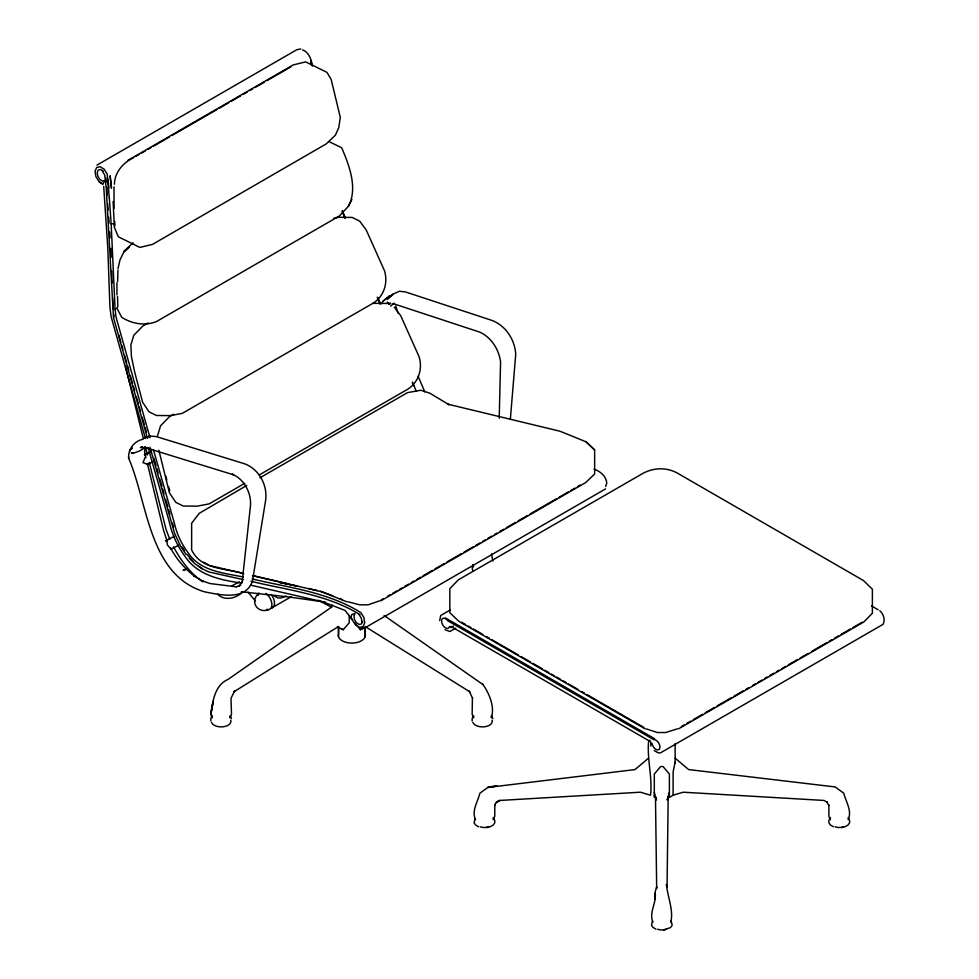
<?xml version="1.0" encoding="UTF-8"?>
<svg xmlns="http://www.w3.org/2000/svg" width="979" height="979" viewBox="0 0 979 979"><rect width="100%" height="100%" fill="white"/><g stroke="black" fill="none" stroke-linecap="round" stroke-linejoin="round"><path stroke-width="1.47" d="M116.929 294.85L116.942 282.796M365.13 626.523L365.13 633.719A13.571 7.832 0 0 1 351.828 643.081A13.571 7.832 0 0 1 338.526 633.719L338.526 627.686M667.042 886.986L668.192 796.637L667.201 799.965L669.379 792.549M114.005 186.818L114.066 208.466M499.217 418.229L500.575 361.655C498.837 349.405 491.274 337.278 479.747 332.126L393.117 303.6M117.615 281.622L117.969 269.935M510.365 419.036L515.725 354.41C515.015 339.97 505.727 325.554 491.972 320.427L405.343 291.901L399.42 291.277L392.983 294.177L387.464 299.097L392.983 294.177M117.517 309.291L121.69 317.282C131.859 323.841 145.516 326.301 156.787 321.381L339.334 215.992L348.389 206.312C358.081 188.335 349.148 165.157 341.659 147.719L328.871 141.539M150.179 436.083L143.729 438.09L150.179 436.083L156.285 436.573L244.958 463.911C259.313 469.455 267.854 485.657 265.578 500.661L252.472 581.085C245.607 601.204 219.7 594.742 204.55 591.83C148.392 575.04 147.756 501.86 128.616 458.196L128.763 457.132M128.616 458.196C128.016 449.3 134.184 441.015 142.873 439.29M145.259 446.901L144.549 451.821L145.957 457.646M114.396 184.199C114.629 172.231 123.268 162.551 133.67 157.631M412.502 382.03L413.505 385.726L412.355 382.911M118.018 268.466L120.038 259.753L123.746 252.313L129.289 247.197M675.143 762.066L673.111 771.917L673.111 795.217L669.379 797.383L669.379 773.997L663.003 766.508L660.666 766.508L654.302 774.071L654.302 797.383M157.643 435.569L160.568 425.828L169.612 416.552L173.577 414.264M494.774 805.509L495.374 803.575L499.425 800.406L496.231 802.413L499.657 800.455L640.401 792.207L650.558 795.217C652.528 777.204 647.095 759.961 648.526 742.021L649.885 740.136M605.671 486.514L606.796 483.026C606.074 475.99 600.286 471.462 594.094 469.088M145.357 456.973L142.971 462.602L147.083 464.193M670.713 922.071C673.956 911.278 667.421 896.018 666.405 884.502L667.017 886.79M848.12 819.656C852.428 811.163 845.77 801.556 843.8 793.235L835.197 786.945L688.665 769.58L675.143 758.162M362.573 621.432L361.484 623.941L359.171 624.443L356.491 622.766L354.484 619.536L353.908 615.987L354.998 613.478L351.742 614.616L350.849 617.786L355.585 624.81L359.599 627.331L363.087 626.572L364.726 622.803L363.87 617.48L360.847 612.621C328.149 592.062 288.952 587.718 252.117 578.932M348.389 206.312L351.914 199.435M473.138 565.764L472.147 567.661L472.894 571.467M475.072 818.566L474.081 822.837L475.659 825.04L478.572 826.717M652.479 920.982L651.488 925.265L653.066 927.456L655.979 929.144M381.626 303.747L382.948 301.324L390.425 295.487L388.222 296.539M109.305 197.905L107.2 174.091L104.19 169.232L100.164 166.711L96.676 167.47L95.036 171.239L95.893 176.563L98.916 181.421L100.813 183.367L102.93 183.942L104.79 180.564L102.465 181.066L99.797 179.39L97.79 176.049L97.215 172.5L98.304 169.991L100.629 169.489L103.309 171.166M332.273 605.01L330.853 607.604L228.07 679.389C214.523 685.227 212.773 701.6 210.803 714.291L212.284 717.742L212.284 715.698L210.803 718.549L210.803 720.923M239.023 586.384L242.302 581.33L242.094 582.738L250.526 505.213C251.224 492.572 244.15 479.184 232.243 474.166L233.504 474.803L144.819 447.464M231.497 718.549L230.028 715.698L230.028 717.742L231.497 714.291L231.007 698.321L234.679 690.782L233.748 691.896L338.673 626.425L337.498 627.025L343.237 629.73L349.209 622.779L349.209 615.51M242.608 591.732C236.649 598.573 224.289 601.314 217.571 594.143M123.623 251.542L133.071 242.829M382.948 301.324L386.632 297.922M394.17 303.135L390.633 306.109M648.526 758.162L635.016 769.58L487.787 787.459L497.002 785.953L488.484 786.945L479.869 793.235C477.911 801.556 471.242 811.163 475.561 819.656M150.02 437.784L116.06 317.184L115.094 309.413L117.59 307.553M141.722 449.618L145.21 447.109L140.046 450.781L133.364 453.216L131.37 452.947L133.364 453.216M96.982 165.096L296.833 49.709L300.761 48.95M127.796 160.421L293.125 64.969L305.644 61.873L326.925 72.336L331.147 79.385L340.3 117.345L338.795 127.551L335.405 135.163L326.203 143.925L152.528 244.383L139.875 247.418L118.3 236.771L114.347 227.275L113.111 201.49M136.314 156.102L138.945 154.584M141.588 153.054L145.553 150.766M148.184 149.249L150.827 147.719M153.47 146.201L169.306 137.048M171.949 135.53L216.824 109.611M219.467 108.094L228.707 102.758M231.35 101.229L240.589 95.893M243.233 94.376L247.185 92.087M249.829 90.57L252.472 89.04M255.115 87.51L264.354 82.187M266.986 80.657L290.751 66.939M148.123 322.96L142.836 326.019L133.793 335.295L130.868 345.036L131.419 356.454L134.674 372.008L142.628 402.259L149.028 411.804L156.444 415.488L170.517 415.61L182.339 413.346L373.599 302.927C384.16 295.756 388.1 282.882 384.539 270.853L366.097 229.71L359.636 221.107L352.22 217.436L338.147 217.301L333.888 218.244M244.713 483.332L209.114 503.891L197.293 506.155L183.22 506.021L175.804 502.349L169.404 492.804L158.843 450.181M259.227 474.962L408.219 388.932C418.767 381.773 422.708 368.899 419.147 356.87L400.717 315.715L394.243 307.125M246.72 485.449L199.214 513.351L191.639 523.239L191.639 549.941C201.062 569.937 225.77 568.077 243.771 573.682M259.9 477.838L407.497 392.628L420.909 390.242L429.72 393.154L449.08 404.731L447.721 404.143L559.988 431.225L586.115 441.835L594.645 449.961L594.645 474.007L585.699 482.561L380.855 600.825M291.387 596.627L271.636 608.02A9.802 5.654 60 0 0 271.244 594.498M380.929 600.115L383.56 598.597M387.525 596.309L390.156 594.791M392.799 593.262L396.764 590.973M399.395 589.456L402.039 587.926M404.67 586.409L408.635 584.12M411.278 582.603L413.909 581.073M416.552 579.556L420.505 577.267M423.148 575.738L432.388 570.414M435.019 568.885L444.258 563.549M446.901 562.032L461.415 553.649M464.046 552.132L473.285 546.796M475.929 545.266L479.881 542.99M482.525 541.46L485.168 539.943M487.799 538.413L491.764 536.125M494.395 534.607L497.038 533.078M499.682 531.56L503.634 529.272M506.278 527.754L515.505 522.419M518.148 520.889L527.387 515.566M530.018 514.036L556.415 498.8M559.058 497.283L568.285 491.947M570.928 490.418L574.881 488.142M577.524 486.612L580.168 485.094M354.484 622.803L360.407 629.73L362.059 628.775M605.548 488.913L365.448 627.551L361.239 628.469M450.462 609.844L440.697 615.485L439.693 620.674M453.424 626.034L450.805 627.551L449.496 626.487A5.654 3.267 60 0 1 444.295 626.952A5.654 3.267 60 0 1 441.994 619.217A5.654 3.267 60 0 1 447.795 620.772L653.739 739.671A5.654 3.267 60 0 1 659.552 744.823A5.654 3.267 60 0 1 657.252 749.902A5.654 3.267 60 0 1 652.038 743.428L650.741 742.975L650.876 746.035M455.737 628.126L449.936 631.479L444.931 629.742M681.421 726.516L684.052 724.998M686.695 723.469L690.66 721.193M693.291 719.663L702.53 714.34M705.174 712.81L714.413 707.487M717.056 705.957L731.57 697.586M734.213 696.069L743.453 690.733M746.096 689.216L748.727 687.686M752.692 685.41L755.335 683.88M757.966 682.363L761.931 680.075M764.575 678.557L767.206 677.027M769.849 675.51L773.814 673.222M776.457 671.704L779.088 670.174M781.731 668.657L785.696 666.369M788.328 664.851L797.567 659.516M800.21 657.998L808.128 653.434M812.093 651.145L826.606 642.775M829.25 641.245L831.893 639.728M834.524 638.198L838.489 635.922M841.132 634.392L850.372 629.069M853.003 627.539L862.242 622.216M678.655 728.768L863.857 621.946L872.375 613.258L872.375 589.211L863.441 580.535L677.015 472.894C666.405 467.228 654.18 467.656 643.546 473.016L458.343 579.849L449.826 588.648L449.826 612.695L458.772 621.249L645.198 728.89M240.797 585.136L236.306 586.886M232.341 586.58L231.705 585.956L239.329 581.82M144.427 454.807L150.631 451.588M147.523 464.462L153.544 461.354M174.335 536.333L165.475 540.885L166.858 540.335L167.287 544.789L170.995 549.158L178.606 545.254M360.407 629.73L366.158 627.025M390.609 303.355L388.406 304.334L390.56 303.38M144.488 454.941L149.689 452.873L144.623 454.794M286.113 596.089L281.157 597.961L277.816 597.973L274.132 595.868M379.607 600.886L368.055 604.826L359.721 604.826L347.961 601.791M677.456 728.804L665.696 732.525L657.362 732.525L646.446 728.939M673.111 795.217L683.269 792.207L824.012 800.443L827.451 802.413L826.753 801.911L828.895 805.509M486.49 827.622L490.295 826.717L493.208 825.04L494.774 822.837L494.774 820.463L493.306 817.612L493.306 819.656L494.774 816.205L494.774 804.873M841.304 827.622L845.11 826.717L848.022 825.04L849.588 822.837L849.588 820.463L848.12 817.612M663.897 930.05L670.615 927.456L672.181 925.265L671.202 920.982M113.784 223.726L111.165 223.861L115.094 309.413M269.029 609.538C257.465 614.359 249.07 601.057 259.092 593.09A9.802 5.654 60 0 0 258.138 595.465M372.754 303.319L386.827 303.453M241.36 591.757L287.667 596.823L325.469 602.146M232.402 586.323L210.179 583.57L201.992 580.816L203.155 581.404L193.915 575.958L194.809 576.484C184.884 568.713 176.269 559.095 170.566 547.799M236.061 586.923L231.705 585.956M243.22 576.961C223.542 572.984 200.365 571.246 188.188 552.841C181.507 544.006 176.722 533.849 174.335 523.019L153.373 449.545M243.575 579.666L209.359 572.091A49.917 30.422 64.1 0 1 204.121 569.668M251.016 581.318C287.875 590.202 327.084 594.375 360.003 614.653M241.666 583.129C220.605 580.058 197.464 575.371 184.958 556.256C177.334 546.025 171.949 534.277 169.269 521.807L148 447.366M250.502 585.112L322.874 601.779L345.036 610.431L352.489 619.658M209.787 565.605L242.18 573.119M252.496 575.517L287.838 583.729M308.458 588.514L317.294 590.557M320.243 591.243L332.823 595.77M252.606 575.725L321.81 591.793L346.762 601.755M388.088 303.074L387.268 302.095L389.826 303.539M339.701 598.499L342.454 599.601M318.383 600.262L331.808 607.384M203.791 562.264L208.588 564.932M871.494 605.928L878.102 609.746M833.386 826.717L830.473 825.04L828.895 822.837L828.895 820.463L830.376 817.612L830.376 819.656L828.895 816.205L828.895 804.873M461.672 622.265L465.625 624.553M468.268 626.07L470.911 627.6M473.542 629.118L482.782 634.453M486.747 636.742L489.378 638.259M492.021 639.789L518.417 655.024M521.061 656.554L530.3 661.89M532.931 663.407L542.17 668.743M544.813 670.272L548.778 672.549M551.41 674.078L554.053 675.608M556.696 677.125L560.649 679.414M563.292 680.931L565.935 682.461M568.566 683.978L577.806 689.314M581.771 691.602L584.414 693.132M587.045 694.649L643.803 727.421M445.58 618.043L654.657 738.753M450.805 626.352L650.741 741.776M654.266 750.599L657.912 752.704L660.311 752.949L882.997 624.382C885.481 619.878 883.572 613.955 879.803 610.725M341.585 628.775L343.237 629.73M302.523 49.868C309.193 52.425 311.42 59.597 312.362 66.046M366.268 627.233L469.92 691.884M98.916 181.421L102.93 183.942M483.002 684.602L384.086 615.473M202.861 569.362L194.601 563.488L189.241 558.189M202.812 581.807C190.012 573.18 180.797 560.282 173.54 546.869M586.115 441.835L594.645 449.961M187.026 554.395L190.232 558.263A49.917 30.422 64.1 0 0 192.924 561.089M248.103 592.173L255.421 601.094M182.033 546.955L184.529 550.675M186.145 554.457L180.43 545.939L174.531 533.2L150.007 447.232M482.659 684.101C489.219 693.316 495.007 706.703 491.372 717.742L491.372 715.698L492.853 718.549M102.318 171.044L104.704 174.886L106.234 188.188L113.491 317.6L147.499 438.408M359.012 614.531L361.386 618.373L362.071 622.583M656.444 799.048L654.302 795.572L656.468 799.965L654.302 792.415M468.978 690.77L472.649 698.321M424.849 391.93L418.021 376.083M652.969 922.071C648.6 912.942 656.652 903.005 655.184 893.24L654.816 899.065L655.184 891.82L656.676 886.79L656.676 888.491L655.477 796.637M472.637 564.553L473.628 566.853M342.283 210.509L345.159 217.534M377.967 297.677L380.268 303.306M342.148 211.427L345.024 218.464M377.245 297.175L380.121 304.2M413.652 384.845L416.222 391.159M169.795 539.282L166.063 529.431L149.236 462.382M167.152 541.24L163.481 530.08L147.364 463.459M395.761 305.938L398.012 313.133M118.728 334.867L120.821 342.209M121.653 345.159L122.913 349.564M124.59 355.438L126.695 362.793M127.527 365.73L128.787 370.148M130.464 376.022L132.569 383.376M133.401 386.313L134.661 390.719M136.338 396.605L138.443 403.96M139.275 406.897L140.535 411.302M142.212 417.189L144.317 424.531M145.149 427.48L146.409 431.886M153.96 458.343L156.065 465.698M156.897 468.635L158.157 473.041M159.834 478.927L161.927 486.269M162.771 489.219L164.031 493.624M165.708 499.51L167.801 506.853M168.645 509.79L169.905 514.208M145.492 438.604L111.165 316.817L109.942 307.516L107.776 247.626L103.688 186.316M172.414 523.031L173.589 527.155M165.696 475.88L166.809 479.979M168.669 486.808L169.783 490.895M125.447 366.293L143.375 438.727M145.577 447.599L147.401 454.99M491.495 553.894L492.853 561.028M113.711 314.112L114.053 316.817M105.879 177.945L106.258 181.935M108.057 179.414L108.84 188.164M109.305 197.807L111.165 223.971M107.751 204.207L108.167 210.008M108.693 217.252L109.11 223.053M109.709 231.974L110.101 237.921M114.69 221.413L114.935 225.806M106.772 187.246L107.164 195.567M110.798 248.323L111.141 257.379M111.643 270.975L112.083 283.041M112.646 298.142L113.038 308.703M117.566 296.49L117.774 306.464M472.416 697.831L472.147 714.291L473.628 717.742L473.628 715.698L472.147 718.549L472.147 720.923M338.514 626.707L338.526 636.766M675.143 743.428L675.143 763.4M365.13 627.723L365.13 636.766M488.619 826.778A7.538 4.357 0 0 1 480.248 826.778M666.026 929.206A7.538 4.357 0 0 1 657.655 929.206M843.433 826.778A7.538 4.357 0 0 1 835.063 826.778M492.107 720.14A9.802 5.654 0 0 1 484.409 726.797A9.802 5.654 0 0 1 472.894 722.355M266.092 593.445A9.802 5.654 60 0 1 271.905 604.422A9.802 5.654 60 0 1 266.569 609.403M202.91 568.958A49.917 30.422 64.1 0 1 198.076 565.617M230.763 720.14A9.802 5.654 0 0 1 223.065 726.797A9.802 5.654 0 0 1 211.537 722.355M129.815 449.875L129.607 451.319L129.828 449.887L132.189 448.162L129.828 449.887M213.214 701.331L210.803 714.291L213.214 701.331M184.872 569.545L183.085 570.292L186.01 569.337L184.872 569.545M142.506 446.84L140.401 447.599L142.493 446.852M297.506 586.152L279.835 582.505L297.506 586.152M311.628 64.553L310.661 60.368L311.603 64.565M111.447 187.931L110.137 175.987L111.447 187.931"/></g></svg>
